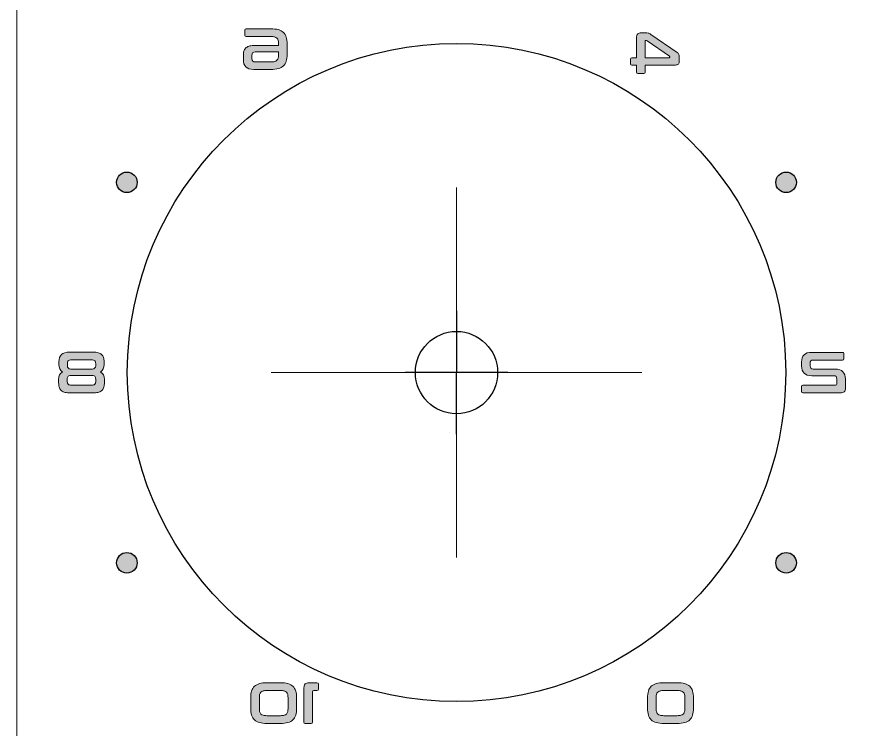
# Model space of a CAD drawing. Header units: millimetres. Extents: x 0 to 62, y -117 to 0.
# Drawn here: x 0 to 20.47, y -29.13 to -11.81 of the extents above; entities that cross this region are included whole.
import ezdxf

# ---------------------------------------------------------------- set-up
doc = ezdxf.new("R2010")
doc.units = ezdxf.units.MM
doc.header["$MEASUREMENT"] = 0
doc.layers.add('GLOSS-V', color=7, linetype='Continuous')
doc.layers.add('Layer 4', color=7, linetype='Continuous')

# ---------------------------------------------------------------- blocks, each defined once
blk = doc.blocks.new('block 28')
at = {"layer": 'GLOSS-V', "true_color": 0x010101}
h = blk.add_hatch(color=178, dxfattribs=at)
h.dxf.hatch_style = 2
edge = h.paths.add_edge_path()
edge.add_spline(control_points=[(16.048, -27.999), (16.12, -27.999), (16.18, -28.006), (16.23, -28.02), (16.28, -28.033), (16.321, -28.055), (16.352, -28.085), (16.384, -28.114), (16.407, -28.153), (16.421, -28.2), (16.436, -28.247), (16.443, -28.304), (16.443, -28.372), (16.443, -28.372), (16.443, -28.614), (16.443, -28.614), (16.443, -28.682), (16.436, -28.74), (16.421, -28.787), (16.407, -28.835), (16.384, -28.874), (16.352, -28.903), (16.321, -28.933), (16.28, -28.954), (16.23, -28.967), (16.18, -28.98), (16.12, -28.987), (16.048, -28.987), (16.048, -28.987), (15.722, -28.987), (15.722, -28.987), (15.651, -28.987), (15.59, -28.98), (15.54, -28.967), (15.49, -28.954), (15.45, -28.933), (15.418, -28.903), (15.386, -28.874), (15.364, -28.835), (15.349, -28.787), (15.334, -28.74), (15.327, -28.682), (15.327, -28.614), (15.327, -28.614), (15.327, -28.372), (15.327, -28.372), (15.327, -28.304), (15.334, -28.247), (15.349, -28.2), (15.364, -28.153), (15.386, -28.114), (15.418, -28.085), (15.45, -28.055), (15.49, -28.033), (15.54, -28.02), (15.59, -28.006), (15.651, -27.999), (15.722, -27.999), (15.722, -27.999), (16.048, -27.999), (16.048, -27.999)], knot_values=[0, 0, 0, 0, 1, 1, 1, 2, 2, 2, 3, 3, 3, 4, 4, 4, 5, 5, 5, 6, 6, 6, 7, 7, 7, 8, 8, 8, 9, 9, 9, 10, 10, 10, 11, 11, 11, 12, 12, 12, 13, 13, 13, 14, 14, 14, 15, 15, 15, 16, 16, 16, 17, 17, 17, 18, 18, 18, 19, 19, 19, 20, 20, 20, 20], degree=3, periodic=1)
edge = h.paths.add_edge_path()
edge.add_spline(control_points=[(16.234, -28.38), (16.234, -28.343), (16.232, -28.312), (16.226, -28.287), (16.22, -28.263), (16.21, -28.243), (16.196, -28.228), (16.182, -28.213), (16.163, -28.202), (16.139, -28.196), (16.115, -28.19), (16.085, -28.187), (16.048, -28.187), (16.048, -28.187), (15.722, -28.187), (15.722, -28.187), (15.686, -28.187), (15.655, -28.19), (15.631, -28.196), (15.607, -28.202), (15.588, -28.213), (15.574, -28.228), (15.56, -28.243), (15.55, -28.263), (15.544, -28.287), (15.539, -28.312), (15.536, -28.343), (15.536, -28.38), (15.536, -28.38), (15.536, -28.606), (15.536, -28.606), (15.536, -28.644), (15.539, -28.675), (15.544, -28.7), (15.55, -28.725), (15.56, -28.744), (15.574, -28.759), (15.588, -28.774), (15.607, -28.784), (15.631, -28.79), (15.655, -28.796), (15.686, -28.799), (15.722, -28.799), (15.722, -28.799), (16.048, -28.799), (16.048, -28.799), (16.085, -28.799), (16.115, -28.796), (16.139, -28.79), (16.163, -28.784), (16.182, -28.774), (16.196, -28.759), (16.21, -28.744), (16.22, -28.725), (16.226, -28.7), (16.232, -28.675), (16.234, -28.644), (16.234, -28.606), (16.234, -28.606), (16.234, -28.38), (16.234, -28.38)], knot_values=[0, 0, 0, 0, 1, 1, 1, 2, 2, 2, 3, 3, 3, 4, 4, 4, 5, 5, 5, 6, 6, 6, 7, 7, 7, 8, 8, 8, 9, 9, 9, 10, 10, 10, 11, 11, 11, 12, 12, 12, 13, 13, 13, 14, 14, 14, 15, 15, 15, 16, 16, 16, 17, 17, 17, 18, 18, 18, 19, 19, 19, 20, 20, 20, 20], degree=3, periodic=1)
at = {"layer": 'GLOSS-V', "lineweight": 0}
for points in [[(16.048, -27.999), (16.12, -27.999), (16.18, -28.006), (16.23, -28.02), (16.28, -28.033), (16.321, -28.055), (16.352, -28.085), (16.384, -28.114), (16.407, -28.153), (16.421, -28.2), (16.436, -28.247), (16.443, -28.304), (16.443, -28.372), (16.443, -28.372), (16.443, -28.614), (16.443, -28.614), (16.443, -28.682), (16.436, -28.74), (16.421, -28.787), (16.407, -28.835), (16.384, -28.874), (16.352, -28.903), (16.321, -28.933), (16.28, -28.954), (16.23, -28.967), (16.18, -28.98), (16.12, -28.987), (16.048, -28.987), (16.048, -28.987), (15.722, -28.987), (15.722, -28.987), (15.651, -28.987), (15.59, -28.98), (15.54, -28.967), (15.49, -28.954), (15.45, -28.933), (15.418, -28.903), (15.386, -28.874), (15.364, -28.835), (15.349, -28.787), (15.334, -28.74), (15.327, -28.682), (15.327, -28.614), (15.327, -28.614), (15.327, -28.372), (15.327, -28.372), (15.327, -28.304), (15.334, -28.247), (15.349, -28.2), (15.364, -28.153), (15.386, -28.114), (15.418, -28.085), (15.45, -28.055), (15.49, -28.033), (15.54, -28.02), (15.59, -28.006), (15.651, -27.999), (15.722, -27.999), (15.722, -27.999), (16.048, -27.999), (16.048, -27.999)], [(16.234, -28.38), (16.234, -28.343), (16.232, -28.312), (16.226, -28.287), (16.22, -28.263), (16.21, -28.243), (16.196, -28.228), (16.182, -28.213), (16.163, -28.202), (16.139, -28.196), (16.115, -28.19), (16.085, -28.187), (16.048, -28.187), (16.048, -28.187), (15.722, -28.187), (15.722, -28.187), (15.686, -28.187), (15.655, -28.19), (15.631, -28.196), (15.607, -28.202), (15.588, -28.213), (15.574, -28.228), (15.56, -28.243), (15.55, -28.263), (15.544, -28.287), (15.539, -28.312), (15.536, -28.343), (15.536, -28.38), (15.536, -28.38), (15.536, -28.606), (15.536, -28.606), (15.536, -28.644), (15.539, -28.675), (15.544, -28.7), (15.55, -28.725), (15.56, -28.744), (15.574, -28.759), (15.588, -28.774), (15.607, -28.784), (15.631, -28.79), (15.655, -28.796), (15.686, -28.799), (15.722, -28.799), (15.722, -28.799), (16.048, -28.799), (16.048, -28.799), (16.085, -28.799), (16.115, -28.796), (16.139, -28.79), (16.163, -28.784), (16.182, -28.774), (16.196, -28.759), (16.21, -28.744), (16.22, -28.725), (16.226, -28.7), (16.232, -28.675), (16.234, -28.644), (16.234, -28.606), (16.234, -28.606), (16.234, -28.38), (16.234, -28.38)]]:
    blk.add_open_spline(points, degree=3, knots=[0, 0, 0, 0, 1, 1, 1, 2, 2, 2, 3, 3, 3, 4, 4, 4, 5, 5, 5, 6, 6, 6, 7, 7, 7, 8, 8, 8, 9, 9, 9, 10, 10, 10, 11, 11, 11, 12, 12, 12, 13, 13, 13, 14, 14, 14, 15, 15, 15, 16, 16, 16, 17, 17, 17, 18, 18, 18, 19, 19, 19, 20, 20, 20, 20], dxfattribs=at)
blk = doc.blocks.new('block 27')
at = {"layer": 'GLOSS-V'}
blk.add_blockref('block 28', (0, 0), dxfattribs=at)
blk = doc.blocks.new('block 30')
at = {"layer": 'GLOSS-V', "true_color": 0x010101}
h = blk.add_hatch(color=178, dxfattribs=at)
h.dxf.hatch_style = 2
edge = h.paths.add_edge_path()
edge.add_spline(control_points=[(20.068, -19.965), (20.089, -19.965), (20.099, -19.975), (20.099, -19.996), (20.099, -19.996), (20.099, -20.121), (20.099, -20.121), (20.099, -20.142), (20.089, -20.152), (20.068, -20.152), (20.068, -20.152), (19.354, -20.152), (19.354, -20.152), (19.327, -20.152), (19.308, -20.16), (19.296, -20.174), (19.285, -20.189), (19.279, -20.208), (19.279, -20.233), (19.279, -20.233), (19.279, -20.293), (19.279, -20.293), (19.279, -20.346), (19.304, -20.372), (19.353, -20.372), (19.353, -20.372), (19.889, -20.372), (19.889, -20.372), (19.971, -20.372), (20.032, -20.393), (20.074, -20.435), (20.115, -20.477), (20.136, -20.537), (20.136, -20.615), (20.136, -20.615), (20.136, -20.832), (20.136, -20.832), (20.136, -20.874), (20.126, -20.904), (20.106, -20.923), (20.086, -20.943), (20.053, -20.952), (20.005, -20.952), (20.005, -20.952), (19.104, -20.952), (19.104, -20.952), (19.083, -20.952), (19.072, -20.942), (19.072, -20.921), (19.072, -20.921), (19.072, -20.796), (19.072, -20.796), (19.072, -20.775), (19.083, -20.765), (19.104, -20.765), (19.104, -20.765), (19.899, -20.765), (19.899, -20.765), (19.917, -20.765), (19.927, -20.755), (19.927, -20.735), (19.927, -20.735), (19.927, -20.615), (19.927, -20.615), (19.927, -20.562), (19.902, -20.535), (19.854, -20.535), (19.854, -20.535), (19.317, -20.535), (19.317, -20.535), (19.236, -20.535), (19.174, -20.514), (19.133, -20.472), (19.091, -20.43), (19.07, -20.371), (19.07, -20.293), (19.07, -20.293), (19.07, -20.195), (19.07, -20.195), (19.07, -20.126), (19.091, -20.07), (19.131, -20.028), (19.172, -19.986), (19.235, -19.965), (19.32, -19.965), (19.32, -19.965), (20.068, -19.965), (20.068, -19.965)], knot_values=[0, 0, 0, 0, 1, 1, 1, 2, 2, 2, 3, 3, 3, 4, 4, 4, 5, 5, 5, 6, 6, 6, 7, 7, 7, 8, 8, 8, 9, 9, 9, 10, 10, 10, 11, 11, 11, 12, 12, 12, 13, 13, 13, 14, 14, 14, 15, 15, 15, 16, 16, 16, 17, 17, 17, 18, 18, 18, 19, 19, 19, 20, 20, 20, 21, 21, 21, 22, 22, 22, 23, 23, 23, 24, 24, 24, 25, 25, 25, 26, 26, 26, 27, 27, 27, 28, 28, 28, 29, 29, 29, 29], degree=3, periodic=1)
at = {"layer": 'GLOSS-V', "lineweight": 0}
blk.add_open_spline([(20.068, -19.965), (20.089, -19.965), (20.099, -19.975), (20.099, -19.996), (20.099, -19.996), (20.099, -20.121), (20.099, -20.121), (20.099, -20.142), (20.089, -20.152), (20.068, -20.152), (20.068, -20.152), (19.354, -20.152), (19.354, -20.152), (19.327, -20.152), (19.308, -20.16), (19.296, -20.174), (19.285, -20.189), (19.279, -20.208), (19.279, -20.233), (19.279, -20.233), (19.279, -20.293), (19.279, -20.293), (19.279, -20.346), (19.304, -20.372), (19.353, -20.372), (19.353, -20.372), (19.889, -20.372), (19.889, -20.372), (19.971, -20.372), (20.032, -20.393), (20.074, -20.435), (20.115, -20.477), (20.136, -20.537), (20.136, -20.615), (20.136, -20.615), (20.136, -20.832), (20.136, -20.832), (20.136, -20.874), (20.126, -20.904), (20.106, -20.923), (20.086, -20.943), (20.053, -20.952), (20.005, -20.952), (20.005, -20.952), (19.104, -20.952), (19.104, -20.952), (19.083, -20.952), (19.072, -20.942), (19.072, -20.921), (19.072, -20.921), (19.072, -20.796), (19.072, -20.796), (19.072, -20.775), (19.083, -20.765), (19.104, -20.765), (19.104, -20.765), (19.899, -20.765), (19.899, -20.765), (19.917, -20.765), (19.927, -20.755), (19.927, -20.735), (19.927, -20.735), (19.927, -20.615), (19.927, -20.615), (19.927, -20.562), (19.902, -20.535), (19.854, -20.535), (19.854, -20.535), (19.317, -20.535), (19.317, -20.535), (19.236, -20.535), (19.174, -20.514), (19.133, -20.472), (19.091, -20.43), (19.07, -20.371), (19.07, -20.293), (19.07, -20.293), (19.07, -20.195), (19.07, -20.195), (19.07, -20.126), (19.091, -20.07), (19.131, -20.028), (19.172, -19.986), (19.235, -19.965), (19.32, -19.965), (19.32, -19.965), (20.068, -19.965), (20.068, -19.965)], degree=3, knots=[0, 0, 0, 0, 1, 1, 1, 2, 2, 2, 3, 3, 3, 4, 4, 4, 5, 5, 5, 6, 6, 6, 7, 7, 7, 8, 8, 8, 9, 9, 9, 10, 10, 10, 11, 11, 11, 12, 12, 12, 13, 13, 13, 14, 14, 14, 15, 15, 15, 16, 16, 16, 17, 17, 17, 18, 18, 18, 19, 19, 19, 20, 20, 20, 21, 21, 21, 22, 22, 22, 23, 23, 23, 24, 24, 24, 25, 25, 25, 26, 26, 26, 27, 27, 27, 28, 28, 28, 29, 29, 29, 29], dxfattribs=at)
blk = doc.blocks.new('block 29')
at = {"layer": 'GLOSS-V'}
blk.add_blockref('block 30', (0, 0), dxfattribs=at)
blk = doc.blocks.new('block 32')
at = {"layer": 'GLOSS-V', "true_color": 0x010101}
h = blk.add_hatch(color=178, dxfattribs=at)
h.dxf.hatch_style = 2
edge = h.paths.add_edge_path()
edge.add_spline(control_points=[(16.044, -12.672), (16.066, -12.687), (16.081, -12.703), (16.088, -12.721), (16.096, -12.738), (16.099, -12.76), (16.099, -12.786), (16.099, -12.786), (16.099, -12.894), (16.099, -12.894), (16.099, -12.919), (16.092, -12.94), (16.077, -12.956), (16.062, -12.972), (16.039, -12.98), (16.009, -12.98), (16.009, -12.98), (15.267, -12.98), (15.267, -12.98), (15.267, -12.98), (15.267, -13.151), (15.267, -13.151), (15.267, -13.171), (15.256, -13.182), (15.234, -13.182), (15.234, -13.182), (15.089, -13.182), (15.089, -13.182), (15.069, -13.182), (15.058, -13.171), (15.058, -13.151), (15.058, -13.151), (15.058, -12.98), (15.058, -12.98), (15.058, -12.98), (14.942, -12.98), (14.942, -12.98), (14.922, -12.98), (14.911, -12.97), (14.911, -12.949), (14.911, -12.949), (14.911, -12.835), (14.911, -12.835), (14.911, -12.813), (14.922, -12.802), (14.942, -12.802), (14.942, -12.802), (15.058, -12.802), (15.058, -12.802), (15.058, -12.802), (15.058, -12.338), (15.058, -12.338), (15.058, -12.28), (15.068, -12.242), (15.088, -12.223), (15.109, -12.204), (15.139, -12.194), (15.181, -12.194), (15.181, -12.194), (15.264, -12.194), (15.264, -12.194), (15.296, -12.194), (15.322, -12.197), (15.341, -12.203), (15.36, -12.209), (15.382, -12.22), (15.405, -12.236), (15.405, -12.236), (16.044, -12.672), (16.044, -12.672)], knot_values=[0, 0, 0, 0, 1, 1, 1, 2, 2, 2, 3, 3, 3, 4, 4, 4, 5, 5, 5, 6, 6, 6, 7, 7, 7, 8, 8, 8, 9, 9, 9, 10, 10, 10, 11, 11, 11, 12, 12, 12, 13, 13, 13, 14, 14, 14, 15, 15, 15, 16, 16, 16, 17, 17, 17, 18, 18, 18, 19, 19, 19, 20, 20, 20, 21, 21, 21, 22, 22, 22, 23, 23, 23, 23], degree=3, periodic=1)
edge = h.paths.add_edge_path()
edge.add_spline(control_points=[(15.867, -12.784), (15.867, -12.775), (15.864, -12.769), (15.858, -12.764), (15.858, -12.764), (15.318, -12.393), (15.318, -12.393), (15.306, -12.385), (15.296, -12.382), (15.287, -12.382), (15.287, -12.382), (15.278, -12.382), (15.278, -12.382), (15.271, -12.382), (15.267, -12.387), (15.267, -12.397), (15.267, -12.397), (15.267, -12.802), (15.267, -12.802), (15.267, -12.802), (15.855, -12.802), (15.855, -12.802), (15.863, -12.802), (15.867, -12.799), (15.867, -12.792), (15.867, -12.792), (15.867, -12.784), (15.867, -12.784)], knot_values=[0, 0, 0, 0, 1, 1, 1, 2, 2, 2, 3, 3, 3, 4, 4, 4, 5, 5, 5, 6, 6, 6, 7, 7, 7, 8, 8, 8, 9, 9, 9, 9], degree=3, periodic=1)
at = {"layer": 'GLOSS-V', "lineweight": 0}
for points, knots in [([(16.044, -12.672), (16.066, -12.687), (16.081, -12.703), (16.088, -12.721), (16.096, -12.738), (16.099, -12.76), (16.099, -12.786), (16.099, -12.786), (16.099, -12.894), (16.099, -12.894), (16.099, -12.919), (16.092, -12.94), (16.077, -12.956), (16.062, -12.972), (16.039, -12.98), (16.009, -12.98), (16.009, -12.98), (15.267, -12.98), (15.267, -12.98), (15.267, -12.98), (15.267, -13.151), (15.267, -13.151), (15.267, -13.171), (15.256, -13.182), (15.234, -13.182), (15.234, -13.182), (15.089, -13.182), (15.089, -13.182), (15.069, -13.182), (15.058, -13.171), (15.058, -13.151), (15.058, -13.151), (15.058, -12.98), (15.058, -12.98), (15.058, -12.98), (14.942, -12.98), (14.942, -12.98), (14.922, -12.98), (14.911, -12.97), (14.911, -12.949), (14.911, -12.949), (14.911, -12.835), (14.911, -12.835), (14.911, -12.813), (14.922, -12.802), (14.942, -12.802), (14.942, -12.802), (15.058, -12.802), (15.058, -12.802), (15.058, -12.802), (15.058, -12.338), (15.058, -12.338), (15.058, -12.28), (15.068, -12.242), (15.088, -12.223), (15.109, -12.204), (15.139, -12.194), (15.181, -12.194), (15.181, -12.194), (15.264, -12.194), (15.264, -12.194), (15.296, -12.194), (15.322, -12.197), (15.341, -12.203), (15.36, -12.209), (15.382, -12.22), (15.405, -12.236), (15.405, -12.236), (16.044, -12.672), (16.044, -12.672)], [0, 0, 0, 0, 1, 1, 1, 2, 2, 2, 3, 3, 3, 4, 4, 4, 5, 5, 5, 6, 6, 6, 7, 7, 7, 8, 8, 8, 9, 9, 9, 10, 10, 10, 11, 11, 11, 12, 12, 12, 13, 13, 13, 14, 14, 14, 15, 15, 15, 16, 16, 16, 17, 17, 17, 18, 18, 18, 19, 19, 19, 20, 20, 20, 21, 21, 21, 22, 22, 22, 23, 23, 23, 23]), ([(15.867, -12.784), (15.867, -12.775), (15.864, -12.769), (15.858, -12.764), (15.858, -12.764), (15.318, -12.393), (15.318, -12.393), (15.306, -12.385), (15.296, -12.382), (15.287, -12.382), (15.287, -12.382), (15.278, -12.382), (15.278, -12.382), (15.271, -12.382), (15.267, -12.387), (15.267, -12.397), (15.267, -12.397), (15.267, -12.802), (15.267, -12.802), (15.267, -12.802), (15.855, -12.802), (15.855, -12.802), (15.863, -12.802), (15.867, -12.799), (15.867, -12.792), (15.867, -12.792), (15.867, -12.784), (15.867, -12.784)], [0, 0, 0, 0, 1, 1, 1, 2, 2, 2, 3, 3, 3, 4, 4, 4, 5, 5, 5, 6, 6, 6, 7, 7, 7, 8, 8, 8, 9, 9, 9, 9])]:
    blk.add_open_spline(points, degree=3, knots=knots, dxfattribs=at)
blk = doc.blocks.new('block 31')
at = {"layer": 'GLOSS-V'}
blk.add_blockref('block 32', (0, 0), dxfattribs=at)
blk = doc.blocks.new('block 34')
at = {"layer": 'GLOSS-V', "true_color": 0x010101}
h = blk.add_hatch(color=178, dxfattribs=at)
h.dxf.hatch_style = 2
edge = h.paths.add_edge_path()
edge.add_spline(control_points=[(6.173, -12.1), (6.245, -12.1), (6.306, -12.106), (6.356, -12.12), (6.405, -12.134), (6.446, -12.155), (6.477, -12.185), (6.509, -12.214), (6.532, -12.253), (6.547, -12.3), (6.561, -12.347), (6.569, -12.404), (6.569, -12.472), (6.569, -12.472), (6.569, -12.715), (6.569, -12.715), (6.569, -12.783), (6.561, -12.84), (6.547, -12.888), (6.532, -12.935), (6.509, -12.974), (6.477, -13.003), (6.446, -13.033), (6.405, -13.054), (6.356, -13.067), (6.306, -13.081), (6.245, -13.087), (6.173, -13.087), (6.173, -13.087), (5.761, -13.087), (5.761, -13.087), (5.668, -13.087), (5.602, -13.066), (5.563, -13.024), (5.524, -12.983), (5.505, -12.924), (5.505, -12.849), (5.505, -12.849), (5.505, -12.746), (5.505, -12.746), (5.505, -12.708), (5.509, -12.675), (5.517, -12.645), (5.526, -12.615), (5.54, -12.59), (5.56, -12.57), (5.579, -12.55), (5.605, -12.534), (5.637, -12.523), (5.668, -12.513), (5.706, -12.507), (5.752, -12.507), (5.752, -12.507), (6.36, -12.507), (6.36, -12.507), (6.36, -12.507), (6.36, -12.48), (6.36, -12.48), (6.36, -12.443), (6.357, -12.412), (6.351, -12.387), (6.346, -12.363), (6.336, -12.343), (6.322, -12.328), (6.307, -12.313), (6.289, -12.302), (6.264, -12.296), (6.24, -12.29), (6.21, -12.287), (6.173, -12.287), (6.173, -12.287), (5.574, -12.287), (5.574, -12.287), (5.553, -12.287), (5.543, -12.277), (5.543, -12.256), (5.543, -12.256), (5.543, -12.131), (5.543, -12.131), (5.543, -12.11), (5.553, -12.1), (5.574, -12.1), (5.574, -12.1), (6.173, -12.1), (6.173, -12.1)], knot_values=[0, 0, 0, 0, 1, 1, 1, 2, 2, 2, 3, 3, 3, 4, 4, 4, 5, 5, 5, 6, 6, 6, 7, 7, 7, 8, 8, 8, 9, 9, 9, 10, 10, 10, 11, 11, 11, 12, 12, 12, 13, 13, 13, 14, 14, 14, 15, 15, 15, 16, 16, 16, 17, 17, 17, 18, 18, 18, 19, 19, 19, 20, 20, 20, 21, 21, 21, 22, 22, 22, 23, 23, 23, 24, 24, 24, 25, 25, 25, 26, 26, 26, 27, 27, 27, 28, 28, 28, 28], degree=3, periodic=1)
edge = h.paths.add_edge_path()
edge.add_spline(control_points=[(5.794, -12.662), (5.764, -12.662), (5.743, -12.669), (5.73, -12.682), (5.718, -12.695), (5.712, -12.717), (5.712, -12.746), (5.712, -12.746), (5.712, -12.821), (5.712, -12.821), (5.712, -12.85), (5.718, -12.871), (5.731, -12.885), (5.744, -12.898), (5.765, -12.905), (5.795, -12.905), (5.795, -12.905), (6.173, -12.905), (6.173, -12.905), (6.21, -12.905), (6.24, -12.902), (6.264, -12.896), (6.289, -12.89), (6.307, -12.879), (6.322, -12.865), (6.336, -12.85), (6.346, -12.831), (6.351, -12.806), (6.357, -12.781), (6.36, -12.75), (6.36, -12.713), (6.36, -12.713), (6.36, -12.662), (6.36, -12.662), (6.36, -12.662), (5.794, -12.662), (5.794, -12.662)], knot_values=[0, 0, 0, 0, 1, 1, 1, 2, 2, 2, 3, 3, 3, 4, 4, 4, 5, 5, 5, 6, 6, 6, 7, 7, 7, 8, 8, 8, 9, 9, 9, 10, 10, 10, 11, 11, 11, 12, 12, 12, 12], degree=3, periodic=1)
at = {"layer": 'GLOSS-V', "lineweight": 0}
for points, knots in [([(6.173, -12.1), (6.245, -12.1), (6.306, -12.106), (6.356, -12.12), (6.405, -12.134), (6.446, -12.155), (6.477, -12.185), (6.509, -12.214), (6.532, -12.253), (6.547, -12.3), (6.561, -12.347), (6.569, -12.404), (6.569, -12.472), (6.569, -12.472), (6.569, -12.715), (6.569, -12.715), (6.569, -12.783), (6.561, -12.84), (6.547, -12.888), (6.532, -12.935), (6.509, -12.974), (6.477, -13.003), (6.446, -13.033), (6.405, -13.054), (6.356, -13.067), (6.306, -13.081), (6.245, -13.087), (6.173, -13.087), (6.173, -13.087), (5.761, -13.087), (5.761, -13.087), (5.668, -13.087), (5.602, -13.066), (5.563, -13.024), (5.524, -12.983), (5.505, -12.924), (5.505, -12.849), (5.505, -12.849), (5.505, -12.746), (5.505, -12.746), (5.505, -12.708), (5.509, -12.675), (5.517, -12.645), (5.526, -12.615), (5.54, -12.59), (5.56, -12.57), (5.579, -12.55), (5.605, -12.534), (5.637, -12.523), (5.668, -12.513), (5.706, -12.507), (5.752, -12.507), (5.752, -12.507), (6.36, -12.507), (6.36, -12.507), (6.36, -12.507), (6.36, -12.48), (6.36, -12.48), (6.36, -12.443), (6.357, -12.412), (6.351, -12.387), (6.346, -12.363), (6.336, -12.343), (6.322, -12.328), (6.307, -12.313), (6.289, -12.302), (6.264, -12.296), (6.24, -12.29), (6.21, -12.287), (6.173, -12.287), (6.173, -12.287), (5.574, -12.287), (5.574, -12.287), (5.553, -12.287), (5.543, -12.277), (5.543, -12.256), (5.543, -12.256), (5.543, -12.131), (5.543, -12.131), (5.543, -12.11), (5.553, -12.1), (5.574, -12.1), (5.574, -12.1), (6.173, -12.1), (6.173, -12.1)], [0, 0, 0, 0, 1, 1, 1, 2, 2, 2, 3, 3, 3, 4, 4, 4, 5, 5, 5, 6, 6, 6, 7, 7, 7, 8, 8, 8, 9, 9, 9, 10, 10, 10, 11, 11, 11, 12, 12, 12, 13, 13, 13, 14, 14, 14, 15, 15, 15, 16, 16, 16, 17, 17, 17, 18, 18, 18, 19, 19, 19, 20, 20, 20, 21, 21, 21, 22, 22, 22, 23, 23, 23, 24, 24, 24, 25, 25, 25, 26, 26, 26, 27, 27, 27, 28, 28, 28, 28]), ([(5.794, -12.662), (5.764, -12.662), (5.743, -12.669), (5.73, -12.682), (5.718, -12.695), (5.712, -12.717), (5.712, -12.746), (5.712, -12.746), (5.712, -12.821), (5.712, -12.821), (5.712, -12.85), (5.718, -12.871), (5.731, -12.885), (5.744, -12.898), (5.765, -12.905), (5.795, -12.905), (5.795, -12.905), (6.173, -12.905), (6.173, -12.905), (6.21, -12.905), (6.24, -12.902), (6.264, -12.896), (6.289, -12.89), (6.307, -12.879), (6.322, -12.865), (6.336, -12.85), (6.346, -12.831), (6.351, -12.806), (6.357, -12.781), (6.36, -12.75), (6.36, -12.713), (6.36, -12.713), (6.36, -12.662), (6.36, -12.662), (6.36, -12.662), (5.794, -12.662), (5.794, -12.662)], [0, 0, 0, 0, 1, 1, 1, 2, 2, 2, 3, 3, 3, 4, 4, 4, 5, 5, 5, 6, 6, 6, 7, 7, 7, 8, 8, 8, 9, 9, 9, 10, 10, 10, 11, 11, 11, 12, 12, 12, 12])]:
    blk.add_open_spline(points, degree=3, knots=knots, dxfattribs=at)
blk = doc.blocks.new('block 33')
at = {"layer": 'GLOSS-V'}
blk.add_blockref('block 34', (0, 0), dxfattribs=at)
blk = doc.blocks.new('block 36')
at = {"layer": 'GLOSS-V', "true_color": 0x010101}
h = blk.add_hatch(color=178, dxfattribs=at)
h.dxf.hatch_style = 2
edge = h.paths.add_edge_path()
edge.add_spline(control_points=[(1.852, -19.961), (1.901, -19.961), (1.943, -19.966), (1.976, -19.976), (2.01, -19.985), (2.038, -19.999), (2.059, -20.018), (2.08, -20.038), (2.096, -20.062), (2.106, -20.091), (2.115, -20.12), (2.12, -20.155), (2.12, -20.194), (2.12, -20.194), (2.12, -20.262), (2.12, -20.262), (2.12, -20.344), (2.091, -20.404), (2.033, -20.444), (2.096, -20.48), (2.128, -20.539), (2.128, -20.623), (2.128, -20.623), (2.128, -20.705), (2.128, -20.705), (2.128, -20.743), (2.123, -20.777), (2.115, -20.807), (2.106, -20.837), (2.092, -20.862), (2.072, -20.883), (2.053, -20.905), (2.027, -20.921), (1.996, -20.932), (1.964, -20.943), (1.925, -20.949), (1.878, -20.949), (1.878, -20.949), (1.265, -20.949), (1.265, -20.949), (1.219, -20.949), (1.18, -20.943), (1.148, -20.932), (1.116, -20.921), (1.09, -20.905), (1.071, -20.883), (1.051, -20.862), (1.037, -20.837), (1.028, -20.807), (1.02, -20.777), (1.016, -20.743), (1.016, -20.705), (1.016, -20.705), (1.016, -20.623), (1.016, -20.623), (1.016, -20.539), (1.047, -20.48), (1.11, -20.444), (1.052, -20.404), (1.023, -20.344), (1.023, -20.262), (1.023, -20.262), (1.023, -20.194), (1.023, -20.194), (1.023, -20.116), (1.043, -20.058), (1.084, -20.019), (1.125, -19.981), (1.194, -19.961), (1.291, -19.961), (1.291, -19.961), (1.852, -19.961), (1.852, -19.961)], knot_values=[0, 0, 0, 0, 1, 1, 1, 2, 2, 2, 3, 3, 3, 4, 4, 4, 5, 5, 5, 6, 6, 6, 7, 7, 7, 8, 8, 8, 9, 9, 9, 10, 10, 10, 11, 11, 11, 12, 12, 12, 13, 13, 13, 14, 14, 14, 15, 15, 15, 16, 16, 16, 17, 17, 17, 18, 18, 18, 19, 19, 19, 20, 20, 20, 21, 21, 21, 22, 22, 22, 23, 23, 23, 24, 24, 24, 24], degree=3, periodic=1)
edge = h.paths.add_edge_path()
edge.add_spline(control_points=[(1.917, -20.615), (1.917, -20.585), (1.909, -20.563), (1.892, -20.548), (1.875, -20.533), (1.843, -20.526), (1.796, -20.526), (1.796, -20.526), (1.347, -20.526), (1.347, -20.526), (1.3, -20.526), (1.268, -20.533), (1.251, -20.548), (1.233, -20.563), (1.224, -20.585), (1.224, -20.615), (1.224, -20.615), (1.224, -20.677), (1.224, -20.677), (1.224, -20.707), (1.233, -20.729), (1.249, -20.742), (1.266, -20.756), (1.293, -20.763), (1.33, -20.763), (1.33, -20.763), (1.813, -20.763), (1.813, -20.763), (1.851, -20.763), (1.877, -20.756), (1.893, -20.742), (1.909, -20.729), (1.917, -20.707), (1.917, -20.677), (1.917, -20.677), (1.917, -20.615), (1.917, -20.615)], knot_values=[0, 0, 0, 0, 1, 1, 1, 2, 2, 2, 3, 3, 3, 4, 4, 4, 5, 5, 5, 6, 6, 6, 7, 7, 7, 8, 8, 8, 9, 9, 9, 10, 10, 10, 11, 11, 11, 12, 12, 12, 12], degree=3, periodic=1)
edge = h.paths.add_edge_path()
edge.add_spline(control_points=[(1.916, -20.238), (1.916, -20.209), (1.908, -20.186), (1.892, -20.171), (1.876, -20.155), (1.849, -20.148), (1.811, -20.148), (1.811, -20.148), (1.332, -20.148), (1.332, -20.148), (1.294, -20.148), (1.267, -20.155), (1.251, -20.171), (1.235, -20.186), (1.227, -20.209), (1.227, -20.238), (1.227, -20.238), (1.227, -20.29), (1.227, -20.29), (1.227, -20.317), (1.235, -20.338), (1.252, -20.353), (1.268, -20.368), (1.3, -20.375), (1.347, -20.375), (1.347, -20.375), (1.796, -20.375), (1.796, -20.375), (1.843, -20.375), (1.875, -20.368), (1.891, -20.353), (1.908, -20.338), (1.916, -20.317), (1.916, -20.29), (1.916, -20.29), (1.916, -20.238), (1.916, -20.238)], knot_values=[0, 0, 0, 0, 1, 1, 1, 2, 2, 2, 3, 3, 3, 4, 4, 4, 5, 5, 5, 6, 6, 6, 7, 7, 7, 8, 8, 8, 9, 9, 9, 10, 10, 10, 11, 11, 11, 12, 12, 12, 12], degree=3, periodic=1)
at = {"layer": 'GLOSS-V', "lineweight": 0}
for points, knots in [([(1.852, -19.961), (1.901, -19.961), (1.943, -19.966), (1.976, -19.976), (2.01, -19.985), (2.038, -19.999), (2.059, -20.018), (2.08, -20.038), (2.096, -20.062), (2.106, -20.091), (2.115, -20.12), (2.12, -20.155), (2.12, -20.194), (2.12, -20.194), (2.12, -20.262), (2.12, -20.262), (2.12, -20.344), (2.091, -20.404), (2.033, -20.444), (2.096, -20.48), (2.128, -20.539), (2.128, -20.623), (2.128, -20.623), (2.128, -20.705), (2.128, -20.705), (2.128, -20.743), (2.123, -20.777), (2.115, -20.807), (2.106, -20.837), (2.092, -20.862), (2.072, -20.883), (2.053, -20.905), (2.027, -20.921), (1.996, -20.932), (1.964, -20.943), (1.925, -20.949), (1.878, -20.949), (1.878, -20.949), (1.265, -20.949), (1.265, -20.949), (1.219, -20.949), (1.18, -20.943), (1.148, -20.932), (1.116, -20.921), (1.09, -20.905), (1.071, -20.883), (1.051, -20.862), (1.037, -20.837), (1.028, -20.807), (1.02, -20.777), (1.016, -20.743), (1.016, -20.705), (1.016, -20.705), (1.016, -20.623), (1.016, -20.623), (1.016, -20.539), (1.047, -20.48), (1.11, -20.444), (1.052, -20.404), (1.023, -20.344), (1.023, -20.262), (1.023, -20.262), (1.023, -20.194), (1.023, -20.194), (1.023, -20.116), (1.043, -20.058), (1.084, -20.019), (1.125, -19.981), (1.194, -19.961), (1.291, -19.961), (1.291, -19.961), (1.852, -19.961), (1.852, -19.961)], [0, 0, 0, 0, 1, 1, 1, 2, 2, 2, 3, 3, 3, 4, 4, 4, 5, 5, 5, 6, 6, 6, 7, 7, 7, 8, 8, 8, 9, 9, 9, 10, 10, 10, 11, 11, 11, 12, 12, 12, 13, 13, 13, 14, 14, 14, 15, 15, 15, 16, 16, 16, 17, 17, 17, 18, 18, 18, 19, 19, 19, 20, 20, 20, 21, 21, 21, 22, 22, 22, 23, 23, 23, 24, 24, 24, 24]), ([(1.916, -20.238), (1.916, -20.209), (1.908, -20.186), (1.892, -20.171), (1.876, -20.155), (1.849, -20.148), (1.811, -20.148), (1.811, -20.148), (1.332, -20.148), (1.332, -20.148), (1.294, -20.148), (1.267, -20.155), (1.251, -20.171), (1.235, -20.186), (1.227, -20.209), (1.227, -20.238), (1.227, -20.238), (1.227, -20.29), (1.227, -20.29), (1.227, -20.317), (1.235, -20.338), (1.252, -20.353), (1.268, -20.368), (1.3, -20.375), (1.347, -20.375), (1.347, -20.375), (1.796, -20.375), (1.796, -20.375), (1.843, -20.375), (1.875, -20.368), (1.891, -20.353), (1.908, -20.338), (1.916, -20.317), (1.916, -20.29), (1.916, -20.29), (1.916, -20.238), (1.916, -20.238)], [0, 0, 0, 0, 1, 1, 1, 2, 2, 2, 3, 3, 3, 4, 4, 4, 5, 5, 5, 6, 6, 6, 7, 7, 7, 8, 8, 8, 9, 9, 9, 10, 10, 10, 11, 11, 11, 12, 12, 12, 12]), ([(1.917, -20.615), (1.917, -20.585), (1.909, -20.563), (1.892, -20.548), (1.875, -20.533), (1.843, -20.526), (1.796, -20.526), (1.796, -20.526), (1.347, -20.526), (1.347, -20.526), (1.3, -20.526), (1.268, -20.533), (1.251, -20.548), (1.233, -20.563), (1.224, -20.585), (1.224, -20.615), (1.224, -20.615), (1.224, -20.677), (1.224, -20.677), (1.224, -20.707), (1.233, -20.729), (1.249, -20.742), (1.266, -20.756), (1.293, -20.763), (1.33, -20.763), (1.33, -20.763), (1.813, -20.763), (1.813, -20.763), (1.851, -20.763), (1.877, -20.756), (1.893, -20.742), (1.909, -20.729), (1.917, -20.707), (1.917, -20.677), (1.917, -20.677), (1.917, -20.615), (1.917, -20.615)], [0, 0, 0, 0, 1, 1, 1, 2, 2, 2, 3, 3, 3, 4, 4, 4, 5, 5, 5, 6, 6, 6, 7, 7, 7, 8, 8, 8, 9, 9, 9, 10, 10, 10, 11, 11, 11, 12, 12, 12, 12])]:
    blk.add_open_spline(points, degree=3, knots=knots, dxfattribs=at)
blk = doc.blocks.new('block 35')
at = {"layer": 'GLOSS-V'}
blk.add_blockref('block 36', (0, 0), dxfattribs=at)
blk = doc.blocks.new('block 38')
at = {"layer": 'GLOSS-V', "true_color": 0x010101}
h = blk.add_hatch(color=178, dxfattribs=at)
h.dxf.hatch_style = 2
edge = h.paths.add_edge_path()
edge.add_spline(control_points=[(6.405, -27.999), (6.477, -27.999), (6.537, -28.006), (6.587, -28.02), (6.637, -28.033), (6.678, -28.055), (6.709, -28.085), (6.741, -28.114), (6.764, -28.153), (6.778, -28.2), (6.793, -28.247), (6.8, -28.304), (6.8, -28.372), (6.8, -28.372), (6.8, -28.614), (6.8, -28.614), (6.8, -28.682), (6.793, -28.74), (6.778, -28.787), (6.764, -28.835), (6.741, -28.874), (6.709, -28.903), (6.678, -28.933), (6.637, -28.954), (6.587, -28.967), (6.537, -28.98), (6.477, -28.987), (6.405, -28.987), (6.405, -28.987), (6.079, -28.987), (6.079, -28.987), (6.008, -28.987), (5.947, -28.98), (5.897, -28.967), (5.847, -28.954), (5.807, -28.933), (5.775, -28.903), (5.743, -28.874), (5.721, -28.835), (5.706, -28.787), (5.691, -28.74), (5.684, -28.682), (5.684, -28.614), (5.684, -28.614), (5.684, -28.372), (5.684, -28.372), (5.684, -28.304), (5.691, -28.247), (5.706, -28.2), (5.721, -28.153), (5.743, -28.114), (5.775, -28.085), (5.807, -28.055), (5.847, -28.033), (5.897, -28.02), (5.947, -28.006), (6.008, -27.999), (6.079, -27.999), (6.079, -27.999), (6.405, -27.999), (6.405, -27.999)], knot_values=[0, 0, 0, 0, 1, 1, 1, 2, 2, 2, 3, 3, 3, 4, 4, 4, 5, 5, 5, 6, 6, 6, 7, 7, 7, 8, 8, 8, 9, 9, 9, 10, 10, 10, 11, 11, 11, 12, 12, 12, 13, 13, 13, 14, 14, 14, 15, 15, 15, 16, 16, 16, 17, 17, 17, 18, 18, 18, 19, 19, 19, 20, 20, 20, 20], degree=3, periodic=1)
edge = h.paths.add_edge_path()
edge.add_spline(control_points=[(6.591, -28.38), (6.591, -28.343), (6.589, -28.312), (6.583, -28.287), (6.577, -28.263), (6.567, -28.243), (6.553, -28.228), (6.539, -28.213), (6.52, -28.202), (6.496, -28.196), (6.472, -28.19), (6.442, -28.187), (6.405, -28.187), (6.405, -28.187), (6.079, -28.187), (6.079, -28.187), (6.043, -28.187), (6.012, -28.19), (5.988, -28.196), (5.964, -28.202), (5.945, -28.213), (5.931, -28.228), (5.917, -28.243), (5.907, -28.263), (5.901, -28.287), (5.896, -28.312), (5.893, -28.343), (5.893, -28.38), (5.893, -28.38), (5.893, -28.606), (5.893, -28.606), (5.893, -28.644), (5.896, -28.675), (5.901, -28.7), (5.907, -28.725), (5.917, -28.744), (5.931, -28.759), (5.945, -28.774), (5.964, -28.784), (5.988, -28.79), (6.012, -28.796), (6.043, -28.799), (6.079, -28.799), (6.079, -28.799), (6.405, -28.799), (6.405, -28.799), (6.442, -28.799), (6.472, -28.796), (6.496, -28.79), (6.52, -28.784), (6.539, -28.774), (6.553, -28.759), (6.567, -28.744), (6.577, -28.725), (6.583, -28.7), (6.589, -28.675), (6.591, -28.644), (6.591, -28.606), (6.591, -28.606), (6.591, -28.38), (6.591, -28.38)], knot_values=[0, 0, 0, 0, 1, 1, 1, 2, 2, 2, 3, 3, 3, 4, 4, 4, 5, 5, 5, 6, 6, 6, 7, 7, 7, 8, 8, 8, 9, 9, 9, 10, 10, 10, 11, 11, 11, 12, 12, 12, 13, 13, 13, 14, 14, 14, 15, 15, 15, 16, 16, 16, 17, 17, 17, 18, 18, 18, 19, 19, 19, 20, 20, 20, 20], degree=3, periodic=1)
h = blk.add_hatch(color=178, dxfattribs=at)
h.dxf.hatch_style = 2
edge = h.paths.add_edge_path()
edge.add_spline(control_points=[(7.294, -27.999), (7.316, -27.999), (7.327, -28.01), (7.327, -28.03), (7.327, -28.03), (7.327, -28.156), (7.327, -28.156), (7.327, -28.177), (7.316, -28.187), (7.294, -28.187), (7.294, -28.187), (7.214, -28.187), (7.214, -28.187), (7.194, -28.187), (7.184, -28.197), (7.184, -28.217), (7.184, -28.217), (7.184, -28.956), (7.184, -28.956), (7.184, -28.977), (7.174, -28.987), (7.153, -28.987), (7.153, -28.987), (7.008, -28.987), (7.008, -28.987), (6.987, -28.987), (6.977, -28.977), (6.977, -28.956), (6.977, -28.956), (6.977, -28.119), (6.977, -28.119), (6.977, -28.078), (6.986, -28.048), (7.006, -28.028), (7.026, -28.009), (7.06, -27.999), (7.107, -27.999), (7.107, -27.999), (7.294, -27.999), (7.294, -27.999)], knot_values=[0, 0, 0, 0, 1, 1, 1, 2, 2, 2, 3, 3, 3, 4, 4, 4, 5, 5, 5, 6, 6, 6, 7, 7, 7, 8, 8, 8, 9, 9, 9, 10, 10, 10, 11, 11, 11, 12, 12, 12, 13, 13, 13, 13], degree=3, periodic=1)
at = {"layer": 'GLOSS-V', "lineweight": 0}
for points, knots in [([(6.405, -27.999), (6.477, -27.999), (6.537, -28.006), (6.587, -28.02), (6.637, -28.033), (6.678, -28.055), (6.709, -28.085), (6.741, -28.114), (6.764, -28.153), (6.778, -28.2), (6.793, -28.247), (6.8, -28.304), (6.8, -28.372), (6.8, -28.372), (6.8, -28.614), (6.8, -28.614), (6.8, -28.682), (6.793, -28.74), (6.778, -28.787), (6.764, -28.835), (6.741, -28.874), (6.709, -28.903), (6.678, -28.933), (6.637, -28.954), (6.587, -28.967), (6.537, -28.98), (6.477, -28.987), (6.405, -28.987), (6.405, -28.987), (6.079, -28.987), (6.079, -28.987), (6.008, -28.987), (5.947, -28.98), (5.897, -28.967), (5.847, -28.954), (5.807, -28.933), (5.775, -28.903), (5.743, -28.874), (5.721, -28.835), (5.706, -28.787), (5.691, -28.74), (5.684, -28.682), (5.684, -28.614), (5.684, -28.614), (5.684, -28.372), (5.684, -28.372), (5.684, -28.304), (5.691, -28.247), (5.706, -28.2), (5.721, -28.153), (5.743, -28.114), (5.775, -28.085), (5.807, -28.055), (5.847, -28.033), (5.897, -28.02), (5.947, -28.006), (6.008, -27.999), (6.079, -27.999), (6.079, -27.999), (6.405, -27.999), (6.405, -27.999)], [0, 0, 0, 0, 1, 1, 1, 2, 2, 2, 3, 3, 3, 4, 4, 4, 5, 5, 5, 6, 6, 6, 7, 7, 7, 8, 8, 8, 9, 9, 9, 10, 10, 10, 11, 11, 11, 12, 12, 12, 13, 13, 13, 14, 14, 14, 15, 15, 15, 16, 16, 16, 17, 17, 17, 18, 18, 18, 19, 19, 19, 20, 20, 20, 20]), ([(7.294, -27.999), (7.316, -27.999), (7.327, -28.01), (7.327, -28.03), (7.327, -28.03), (7.327, -28.156), (7.327, -28.156), (7.327, -28.177), (7.316, -28.187), (7.294, -28.187), (7.294, -28.187), (7.214, -28.187), (7.214, -28.187), (7.194, -28.187), (7.184, -28.197), (7.184, -28.217), (7.184, -28.217), (7.184, -28.956), (7.184, -28.956), (7.184, -28.977), (7.174, -28.987), (7.153, -28.987), (7.153, -28.987), (7.008, -28.987), (7.008, -28.987), (6.987, -28.987), (6.977, -28.977), (6.977, -28.956), (6.977, -28.956), (6.977, -28.119), (6.977, -28.119), (6.977, -28.078), (6.986, -28.048), (7.006, -28.028), (7.026, -28.009), (7.06, -27.999), (7.107, -27.999), (7.107, -27.999), (7.294, -27.999), (7.294, -27.999)], [0, 0, 0, 0, 1, 1, 1, 2, 2, 2, 3, 3, 3, 4, 4, 4, 5, 5, 5, 6, 6, 6, 7, 7, 7, 8, 8, 8, 9, 9, 9, 10, 10, 10, 11, 11, 11, 12, 12, 12, 13, 13, 13, 13]), ([(6.591, -28.38), (6.591, -28.343), (6.589, -28.312), (6.583, -28.287), (6.577, -28.263), (6.567, -28.243), (6.553, -28.228), (6.539, -28.213), (6.52, -28.202), (6.496, -28.196), (6.472, -28.19), (6.442, -28.187), (6.405, -28.187), (6.405, -28.187), (6.079, -28.187), (6.079, -28.187), (6.043, -28.187), (6.012, -28.19), (5.988, -28.196), (5.964, -28.202), (5.945, -28.213), (5.931, -28.228), (5.917, -28.243), (5.907, -28.263), (5.901, -28.287), (5.896, -28.312), (5.893, -28.343), (5.893, -28.38), (5.893, -28.38), (5.893, -28.606), (5.893, -28.606), (5.893, -28.644), (5.896, -28.675), (5.901, -28.7), (5.907, -28.725), (5.917, -28.744), (5.931, -28.759), (5.945, -28.774), (5.964, -28.784), (5.988, -28.79), (6.012, -28.796), (6.043, -28.799), (6.079, -28.799), (6.079, -28.799), (6.405, -28.799), (6.405, -28.799), (6.442, -28.799), (6.472, -28.796), (6.496, -28.79), (6.52, -28.784), (6.539, -28.774), (6.553, -28.759), (6.567, -28.744), (6.577, -28.725), (6.583, -28.7), (6.589, -28.675), (6.591, -28.644), (6.591, -28.606), (6.591, -28.606), (6.591, -28.38), (6.591, -28.38)], [0, 0, 0, 0, 1, 1, 1, 2, 2, 2, 3, 3, 3, 4, 4, 4, 5, 5, 5, 6, 6, 6, 7, 7, 7, 8, 8, 8, 9, 9, 9, 10, 10, 10, 11, 11, 11, 12, 12, 12, 13, 13, 13, 14, 14, 14, 15, 15, 15, 16, 16, 16, 17, 17, 17, 18, 18, 18, 19, 19, 19, 20, 20, 20, 20])]:
    blk.add_open_spline(points, degree=3, knots=knots, dxfattribs=at)
blk = doc.blocks.new('block 37')
at = {"layer": 'GLOSS-V'}
blk.add_blockref('block 38', (0, 0), dxfattribs=at)

msp = doc.modelspace()

# ---------------------------------------------------------------- hatches: boundary and pattern name
at = {"layer": 'GLOSS-V', "true_color": 0x010101}
h = msp.add_hatch(color=178, dxfattribs=at)
h.dxf.hatch_style = 2
edge = h.paths.add_edge_path()
edge.add_spline(control_points=[(2.424, -15.833), (2.424, -15.971), (2.536, -16.083), (2.674, -16.083), (2.812, -16.083), (2.924, -15.971), (2.924, -15.832), (2.924, -15.832), (2.924, -15.832), (2.924, -15.832), (2.924, -15.694), (2.812, -15.582), (2.674, -15.582), (2.536, -15.582), (2.424, -15.694), (2.424, -15.832), (2.424, -15.833), (2.424, -15.833), (2.424, -15.833)], knot_values=[0, 0, 0, 0, 1, 1, 1, 2, 2, 2, 3, 3, 3, 4, 4, 4, 5, 5, 5, 6, 6, 6, 6], degree=3, periodic=1)
h = msp.add_hatch(color=178, dxfattribs=at)
h.dxf.hatch_style = 2
edge = h.paths.add_edge_path()
edge.add_spline(control_points=[(18.445, -15.833), (18.445, -15.971), (18.557, -16.083), (18.695, -16.083), (18.833, -16.083), (18.945, -15.971), (18.945, -15.832), (18.945, -15.832), (18.945, -15.832), (18.945, -15.832), (18.945, -15.694), (18.833, -15.582), (18.695, -15.582), (18.557, -15.582), (18.445, -15.694), (18.445, -15.832), (18.445, -15.833), (18.445, -15.833), (18.445, -15.833)], knot_values=[0, 0, 0, 0, 1, 1, 1, 2, 2, 2, 3, 3, 3, 4, 4, 4, 5, 5, 5, 6, 6, 6, 6], degree=3, periodic=1)
h = msp.add_hatch(color=178, dxfattribs=at)
h.dxf.hatch_style = 2
edge = h.paths.add_edge_path()
edge.add_spline(control_points=[(2.424, -25.083), (2.424, -25.221), (2.536, -25.333), (2.674, -25.333), (2.812, -25.333), (2.924, -25.221), (2.924, -25.082), (2.924, -25.082), (2.924, -25.082), (2.924, -25.082), (2.924, -24.944), (2.812, -24.832), (2.674, -24.832), (2.536, -24.832), (2.424, -24.944), (2.424, -25.082), (2.424, -25.083), (2.424, -25.083), (2.424, -25.083)], knot_values=[0, 0, 0, 0, 1, 1, 1, 2, 2, 2, 3, 3, 3, 4, 4, 4, 5, 5, 5, 6, 6, 6, 6], degree=3, periodic=1)
h = msp.add_hatch(color=178, dxfattribs=at)
h.dxf.hatch_style = 2
edge = h.paths.add_edge_path()
edge.add_spline(control_points=[(18.445, -25.083), (18.445, -25.221), (18.557, -25.333), (18.695, -25.333), (18.833, -25.333), (18.945, -25.221), (18.945, -25.082), (18.945, -25.082), (18.945, -25.082), (18.945, -25.082), (18.945, -24.944), (18.833, -24.832), (18.695, -24.832), (18.557, -24.832), (18.445, -24.944), (18.445, -25.082), (18.445, -25.083), (18.445, -25.083), (18.445, -25.083)], knot_values=[0, 0, 0, 0, 1, 1, 1, 2, 2, 2, 3, 3, 3, 4, 4, 4, 5, 5, 5, 6, 6, 6, 6], degree=3, periodic=1)

# ---------------------------------------------------------------- linework, layer by layer
at = {"layer": 'GLOSS-V', "color": 178, "lineweight": 25, "true_color": 0x070808}
for points in [[(10.685, -18.957), (10.685, -20.457)], [(11.935, -20.457), (9.435, -20.457)], [(10.301, -20.457), (10.301, -20.457)], [(10.685, -21.957), (10.685, -20.457)], [(10.511, -21.919), (10.511, -21.919)]]:
    msp.add_lwpolyline(points, dxfattribs=at)
for points, knots in [([(10.685, -28.457), (15.103, -28.457), (18.685, -24.876), (18.685, -20.457), (18.685, -16.039), (15.103, -12.457), (10.685, -12.457), (6.266, -12.457), (2.685, -16.039), (2.685, -20.457), (2.685, -24.876), (6.266, -28.457), (10.685, -28.457)], [0, 0, 0, 0, 1, 1, 1, 2, 2, 2, 3, 3, 3, 4, 4, 4, 4]), ([(2.424, -15.833), (2.424, -15.971), (2.536, -16.083), (2.674, -16.083), (2.812, -16.083), (2.924, -15.971), (2.924, -15.832), (2.924, -15.832), (2.924, -15.832), (2.924, -15.832), (2.924, -15.694), (2.812, -15.582), (2.674, -15.582), (2.536, -15.582), (2.424, -15.694), (2.424, -15.832), (2.424, -15.833), (2.424, -15.833), (2.424, -15.833)], [0, 0, 0, 0, 1, 1, 1, 2, 2, 2, 3, 3, 3, 4, 4, 4, 5, 5, 5, 6, 6, 6, 6]), ([(18.445, -15.833), (18.445, -15.971), (18.557, -16.083), (18.695, -16.083), (18.833, -16.083), (18.945, -15.971), (18.945, -15.832), (18.945, -15.832), (18.945, -15.832), (18.945, -15.832), (18.945, -15.694), (18.833, -15.582), (18.695, -15.582), (18.557, -15.582), (18.445, -15.694), (18.445, -15.832), (18.445, -15.833), (18.445, -15.833), (18.445, -15.833)], [0, 0, 0, 0, 1, 1, 1, 2, 2, 2, 3, 3, 3, 4, 4, 4, 5, 5, 5, 6, 6, 6, 6]), ([(9.685, -20.458), (9.685, -21.011), (10.133, -21.458), (10.685, -21.458), (11.237, -21.458), (11.685, -21.01), (11.685, -20.457), (11.685, -20.457), (11.685, -20.457), (11.685, -20.456), (11.684, -19.904), (11.236, -19.457), (10.684, -19.457), (10.132, -19.457), (9.684, -19.905), (9.685, -20.457), (9.685, -20.458), (9.685, -20.458), (9.685, -20.458)], [0, 0, 0, 0, 1, 1, 1, 2, 2, 2, 3, 3, 3, 4, 4, 4, 5, 5, 5, 6, 6, 6, 6]), ([(2.424, -25.083), (2.424, -25.221), (2.536, -25.333), (2.674, -25.333), (2.812, -25.333), (2.924, -25.221), (2.924, -25.082), (2.924, -25.082), (2.924, -25.082), (2.924, -25.082), (2.924, -24.944), (2.812, -24.832), (2.674, -24.832), (2.536, -24.832), (2.424, -24.944), (2.424, -25.082), (2.424, -25.083), (2.424, -25.083), (2.424, -25.083)], [0, 0, 0, 0, 1, 1, 1, 2, 2, 2, 3, 3, 3, 4, 4, 4, 5, 5, 5, 6, 6, 6, 6]), ([(18.445, -25.083), (18.445, -25.221), (18.557, -25.333), (18.695, -25.333), (18.833, -25.333), (18.945, -25.221), (18.945, -25.082), (18.945, -25.082), (18.945, -25.082), (18.945, -25.082), (18.945, -24.944), (18.833, -24.832), (18.695, -24.832), (18.557, -24.832), (18.445, -24.944), (18.445, -25.082), (18.445, -25.083), (18.445, -25.083), (18.445, -25.083)], [0, 0, 0, 0, 1, 1, 1, 2, 2, 2, 3, 3, 3, 4, 4, 4, 5, 5, 5, 6, 6, 6, 6])]:
    msp.add_open_spline(points, degree=3, knots=knots, dxfattribs=at)
at = {"layer": 'Layer 4', "color": 7, "lineweight": 5, "true_color": 0xffffff}
msp.add_lwpolyline([(0, -58.5), (0, 0), (62, 0), (62, -117), (0, -117), (0, -58.5)], dxfattribs=at)
at = {"layer": 'Layer 4', "color": 7, "lineweight": 9, "true_color": 0xffffff}
for points in [[(10.685, -20.457), (10.685, -15.957)], [(10.685, -20.457), (6.184, -20.457)], [(10.685, -20.457), (10.685, -24.957)], [(10.685, -20.457), (15.185, -20.457)]]:
    msp.add_lwpolyline(points, dxfattribs=at)

# ---------------------------------------------------------------- block references
at = {"layer": 'GLOSS-V'}
for name in ['block 33', 'block 31', 'block 35', 'block 29', 'block 37', 'block 27']:
    msp.add_blockref(name, (0, 0), dxfattribs=at)

doc.saveas('drawing.dxf')
